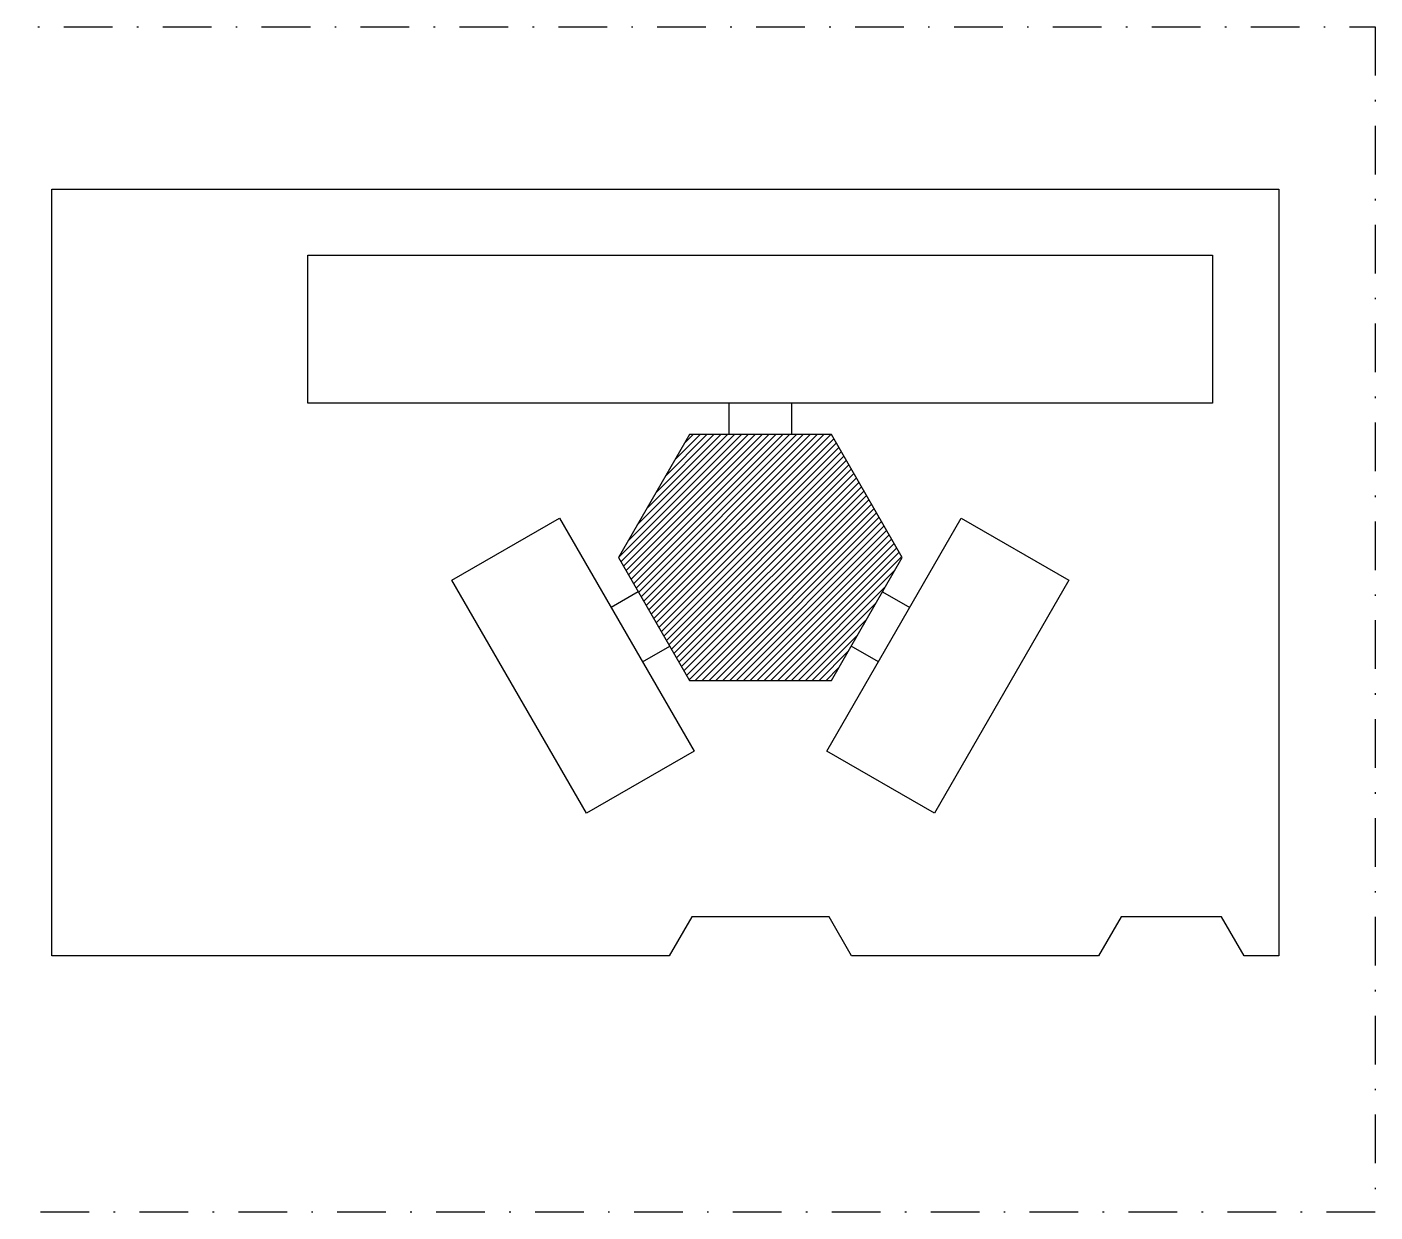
# Model space of a CAD drawing. Extents: x 299 to 462, y 54 to 131.
# Drawn here: x 373.9 to 461.9, y 53.9 to 131.2 of the extents above; entities that cross this region are included whole.
import ezdxf

# ---------------------------------------------------------------- set-up
doc = ezdxf.new("R2010")
doc.units = 0
doc.header["$LTSCALE"] = 0.005
doc.linetypes.add('DASHDOT', pattern=[25.4, 12.7, -6.35, 0, -6.35])
doc.layers.get('0').update_dxf_attribs({"linetype": 'CONTINUOUS'})
doc.layers.add('A-01', color=1, linetype='CONTINUOUS')

msp = doc.modelspace()

# ---------------------------------------------------------------- hatches: boundary and pattern name
at = {"layer": 'A-01'}
h = msp.add_hatch(dxfattribs=at)
h.set_pattern_fill('ANSI31', color=10, scale=0.1, style=0)
h.set_pattern_definition([(45, (84.715, 34.55552), (-0.2245064, 0.2245064), [])])
h.paths.add_polyline_path([(412.52, 96.545), (417.147, 88.53), (426.402, 88.53), (431.029, 96.545), (426.402, 104.559), (417.147, 104.559)])

# ---------------------------------------------------------------- linework, layer by layer
at = {"linetype": 'DASHDOT', "ltscale": 50}
msp.add_lwpolyline([(298.951, 131.153), (461.858, 131.153), (461.858, 53.85), (298.951, 53.85)], close=True, dxfattribs=at)
at = {"layer": 'A-01', "color": 3}
for points in [[(415.825, 70.564), (375.575, 70.564), (375.575, 120.564), (455.575, 120.564), (455.575, 70.564), (453.325, 70.564), (451.854, 73.112), (445.296, 73.112), (443.825, 70.564), (427.725, 70.564), (426.254, 73.112), (417.296, 73.112), (415.825, 70.564)], [(419.725, 106.614), (419.725, 104.559)], [(423.825, 104.559), (423.825, 106.614)], [(413.81, 94.309), (412.034, 93.286)], [(429.739, 94.309), (431.517, 93.284)], [(414.083, 89.738), (415.859, 90.761)], [(429.47, 89.735), (427.69, 90.761)]]:
    msp.add_lwpolyline(points, dxfattribs=at)
for points in [[(392.263, 116.264), (451.263, 116.264), (451.263, 106.614), (392.263, 106.614)], [(426.402, 104.559), (417.147, 104.559), (412.52, 96.545), (417.147, 88.53), (426.402, 88.53), (431.029, 96.545)], [(401.656, 95.062), (408.671, 99.112), (417.446, 83.913), (410.431, 79.863)], [(426.108, 83.907), (434.877, 99.109), (441.893, 95.062), (433.124, 79.859)]]:
    msp.add_lwpolyline(points, close=True, dxfattribs=at)

doc.saveas('drawing.dxf')
